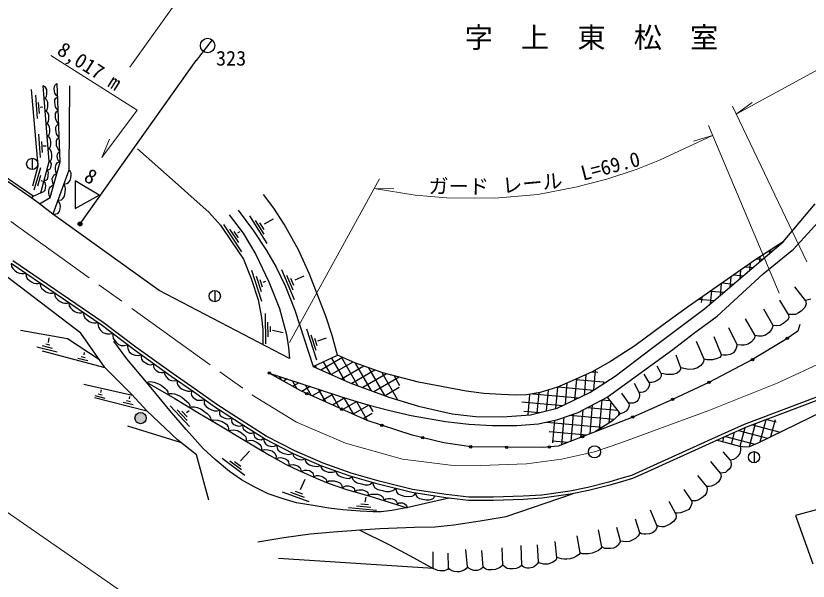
# Model space of a CAD drawing. Units: millimetres at full size, sheet at 1:1000; details may follow other scales. Extents: x 40000 to 680000, y 20000 to 380000.
# Drawn here: x 95586 to 193982, y 249599 to 319781 of the extents above; entities that cross this region are included whole.
import ezdxf
from ezdxf.enums import TextEntityAlignment as Align

# ---------------------------------------------------------------- set-up
doc = ezdxf.new("R2010")
doc.units = ezdxf.units.MM
doc.header["$LTSCALE"] = 1000
doc.linetypes.add('CHAIN', pattern=[18.5, 12, -1.5, 3.5, -1.5])
for name, color, linetype, lineweight in [('M-BGD', 7, 'Continuous', 25), ('M-BMK', 2, 'CHAIN', 13), ('M-BMK-SRVR', 3, 'Continuous', 25), ('M-STR-HTXT', 7, 'Continuous', 13)]:
    doc.layers.add(name, color=color, linetype=linetype, lineweight=lineweight)
doc.layers.add('M-BMK-HTXT', color=7, linetype='Continuous')
doc.styles.add('ＭＳ ゴシック', font='')
doc.styles.get('ＭＳ ゴシック').set_extended_font_data('MS Gothic')

msp = doc.modelspace()

# ---------------------------------------------------------------- hatches: boundary and pattern name
at = {"layer": 'M-BGD'}
for points in [[(103346, 293833, 1), (103785, 294072, 1)], [(111782, 269847, 1), (110382, 269847, 0.41421), (111082, 269147, 0.41421)]]:
    msp.add_hatch(color=256, dxfattribs=at).paths.add_polyline_path(points)

# ---------------------------------------------------------------- linework, layer by layer
for p, q in [((119954, 316812), (117974, 314235)), ((103566, 293953), (117974, 314235)), ((98010, 309916), (98224, 307022)), ((98376, 309031), (98478, 307658)), ((98614, 308456), (98958, 308484)), ((98386, 305086), (98600, 302192)), ((98753, 304201), (98854, 302827)), ((98990, 303626), (99335, 303654)), ((97624, 302104), (97624, 300704)), ((98639, 300913), (97810, 298132)), ((98667, 299956), (98273, 298636)), ((98684, 299334), (98911, 299268)), ((124589, 294953), (126774, 291537)), ((125320, 294367), (126392, 292691)), ((126459, 293946), (127581, 294594)), ((121370, 293868), (123625, 290498)), ((122113, 293297), (123220, 291643)), ((125857, 294083), (126379, 293269)), ((122656, 293025), (123194, 292221)), ((123152, 292834), (123458, 293024)), ((190370, 291387), (190360, 291266)), ((190722, 291612), (190762, 291609)), ((189174, 290621), (189140, 290227)), ((189171, 290619), (189559, 290585)), ((187619, 289625), (188356, 289561)), ((187978, 289855), (187920, 289189)), ((128573, 288307), (130148, 284571)), ((186163, 288623), (187154, 288536)), ((186778, 289053), (186699, 288150)), ((124871, 288221), (126109, 284359)), ((125428, 287466), (126035, 285572)), ((129194, 287605), (129967, 285772)), ((130268, 287017), (131392, 287516)), ((184373, 287372), (184259, 286072)), ((184727, 287619), (185951, 287512)), ((185576, 288213), (185479, 287111)), ((125875, 287055), (126170, 286134)), ((126299, 286735), (126645, 286833)), ((129676, 287235), (130052, 286344)), ((183170, 286532), (183039, 285033)), ((183290, 286616), (184748, 286488)), ((120288, 285687), (120288, 284287)), ((181967, 285691), (181819, 283995)), ((181854, 285612), (183545, 285464)), ((193647, 284448), (192346, 286140)), ((180418, 284609), (182342, 284440)), ((180764, 284850), (180708, 284206)), ((191534, 282708), (190454, 284486)), ((126627, 279075), (126572, 282839)), ((189638, 281323), (188497, 283348)), ((126915, 279945), (126888, 281767)), ((187382, 280109), (186213, 282161)), ((127206, 280564), (127196, 281211)), ((127440, 280774), (128766, 280473)), ((131670, 280923), (132907, 277061)), ((185186, 278935), (184126, 281064)), ((99634, 279237), (99734, 279799)), ((132226, 280168), (132834, 278274)), ((132673, 279757), (132969, 278836)), ((133098, 279437), (134150, 279791)), ((183217, 277702), (182299, 279936)), ((98192, 278703), (100734, 278060)), ((98873, 278840), (100109, 278527)), ((99297, 279042), (99789, 278918)), ((181087, 277139), (180113, 279365)), ((98838, 278194), (106631, 276132)), ((103717, 277500), (104209, 277375)), ((104054, 277694), (104128, 278002)), ((132499, 276228), (135551, 277636)), ((178183, 276068), (177599, 277638)), ((103293, 277297), (104529, 276985)), ((136161, 277366), (133458, 275805)), ((133765, 276812), (134650, 275279)), ((137435, 276802), (134734, 275242)), ((134791, 277285), (136393, 274510)), ((136003, 277436), (138078, 273842)), ((137744, 276671), (139724, 273240)), ((132739, 276339), (132907, 276048)), ((138800, 276291), (136009, 274680)), ((140186, 275792), (137300, 274126)), ((139384, 276081), (141371, 272639)), ((167171, 275604), (167870, 275543)), ((167551, 275815), (167331, 273295)), ((175713, 275370), (175244, 276306)), ((127862, 275172), (127698, 275078)), ((128301, 275026), (128551, 274593)), ((129289, 274697), (128832, 274433)), ((141623, 275323), (138678, 273623)), ((143176, 274920), (140056, 273119)), ((141023, 275491), (142925, 272197)), ((142559, 275080), (143243, 273896)), ((165194, 274687), (164969, 272109)), ((165122, 274654), (168555, 274353)), ((166371, 275233), (166146, 272660)), ((174227, 274252), (173610, 275316)), ((104039, 274045), (110089, 272695)), ((129909, 274491), (130484, 273494)), ((130717, 274222), (129966, 273789)), ((132144, 273747), (131115, 273153)), ((131517, 273956), (132281, 272633)), ((143194, 273631), (141434, 272616)), ((162848, 273684), (162617, 271046)), ((162931, 273716), (167381, 273327)), ((164020, 274172), (163791, 271558)), ((168553, 274357), (168528, 274067)), ((172989, 273030), (172399, 274128)), ((105395, 272640), (106631, 272328)), ((105820, 272843), (106311, 272718)), ((106157, 273037), (106231, 273345)), ((133575, 273274), (132384, 272587)), ((133124, 273422), (134031, 271852)), ((135010, 272804), (133653, 272020)), ((134726, 272897), (135781, 271070)), ((159382, 272789), (159158, 270229)), ((159791, 272862), (165508, 272361)), ((160529, 272993), (160307, 270460)), ((161687, 273327), (161462, 270753)), ((171700, 271709), (170852, 272953)), ((105368, 272410), (111863, 270757)), ((108924, 271823), (110160, 271511)), ((109348, 272025), (109840, 271901)), ((109685, 272220), (109760, 272528)), ((136452, 272338), (134922, 271454)), ((137941, 271898), (136197, 270891)), ((136327, 272375), (137531, 270289)), ((137893, 271912), (139274, 269520)), ((142920, 272175), (142874, 272148)), ((158427, 271852), (163476, 271410)), ((168356, 272100), (168038, 268464)), ((168376, 272111), (169380, 272023)), ((169468, 271909), (169232, 269208)), ((114754, 271372), (117150, 268800)), ((115625, 270877), (116856, 269555)), ((116192, 270708), (116858, 269994)), ((116781, 270524), (117110, 270775)), ((139434, 271461), (137460, 270321)), ((139456, 271455), (139913, 270663)), ((158675, 270701), (160595, 270533)), ((165988, 270853), (165690, 267441)), ((166537, 271142), (170323, 270811)), ((167172, 271477), (166859, 267895)), ((170484, 270605), (170448, 270197)), ((139844, 270399), (138729, 269755)), ((163649, 269938), (163352, 266534)), ((164401, 270200), (169931, 269716)), ((164814, 270344), (164521, 266988)), ((188716, 269631), (187972, 266853)), ((188857, 269684), (190012, 269375)), ((189876, 269614), (189311, 267505)), ((109472, 268864), (116007, 266856)), ((161477, 269326), (168441, 268717)), ((162489, 269583), (162245, 266789)), ((186123, 268647), (185500, 266321)), ((187420, 269142), (186657, 266293)), ((187053, 269003), (190495, 268081)), ((161828, 268166), (166503, 267757)), ((184800, 268058), (184412, 266609)), ((185339, 268298), (188951, 267330)), ((190668, 268223), (190650, 268157)), ((162179, 267006), (164129, 266836)), ((183478, 267469), (183325, 266897)), ((183706, 267571), (187378, 266587)), ((123495, 264526), (124597, 265730)), ((184328, 264623), (183448, 265672)), ((187258, 265677), (187258, 264277)), ((121224, 264860), (124043, 262761)), ((122170, 264529), (123619, 263451)), ((122758, 264466), (123541, 263883)), ((183096, 263009), (181910, 264453)), ((130919, 260961), (131536, 262266)), ((181381, 261342), (180301, 262708)), ((130263, 260752), (131181, 260421)), ((179517, 259558), (178590, 260966)), ((128680, 260684), (131987, 259493)), ((129682, 260642), (131381, 260031)), ((138968, 259407), (139092, 260019)), ((137875, 258955), (139672, 258772)), ((138413, 259202), (139384, 259103)), ((177523, 258040), (176704, 259492)), ((136893, 258753), (140390, 258397)), ((175198, 256490), (174413, 258391)), ((173076, 255610), (172550, 257288)), ((168364, 253866), (167955, 255970)), ((170681, 254583), (170203, 256274)), ((165650, 253126), (165304, 255243)), ((158416, 251596), (158361, 254012)), ((160493, 251977), (160390, 254124)), ((162776, 252552), (162554, 254507)), ((147401, 251189), (147414, 253233)), ((149335, 251234), (149274, 253062)), ((151657, 251368), (151474, 253511)), ((153626, 251323), (153472, 253390)), ((156056, 251581), (155982, 253728)), ((147401, 251189), (128197, 252391))]:
    msp.add_line(p, q, dxfattribs=at)
for points in [[(97578, 297162), (97758, 297402), (98682, 297818), (99709, 301705), (98991, 311073)], [(98544, 296440), (99844, 297247), (101098, 301676), (100731, 311392)], [(99111, 309512), (99325, 309642), (99401, 309799), (99443, 310063), (99442, 310381), (99424, 310637), (99331, 310858), (99234, 310964), (99118, 311025), (98991, 311073)], [(102246, 311091), (102173, 300637), (100168, 295153)], [(100795, 309710), (100583, 309952), (100447, 310183), (100393, 310424), (100366, 310735), (100371, 311025), (100493, 311242), (100628, 311345), (100731, 311392)], [(97684, 298695), (98375, 301151), (97548, 310654)], [(99231, 307950), (99445, 308081), (99521, 308238), (99563, 308502), (99561, 308820), (99544, 309076), (99451, 309297), (99353, 309403), (99237, 309464), (99111, 309512)], [(100858, 308029), (100646, 308270), (100510, 308502), (100456, 308743), (100430, 309054), (100435, 309344), (100557, 309561), (100691, 309664), (100795, 309710)], [(97758, 297402), (97753, 297406), (82076, 308142)], [(100922, 306348), (100710, 306589), (100574, 306821), (100520, 307062), (100493, 307373), (100498, 307662), (100620, 307879), (100755, 307983), (100858, 308029)], [(122083, 295087), (123832, 292812), (125370, 290153), (126990, 286768), (128343, 283436), (129196, 280212), (129463, 278624), (129556, 277247), (113396, 285667), (100168, 295153), (98544, 296440), (97578, 297162), (81907, 307894)], [(99350, 306389), (99564, 306520), (99640, 306677), (99682, 306941), (99681, 307259), (99663, 307515), (99570, 307736), (99473, 307841), (99357, 307903), (99231, 307950)], [(99470, 304828), (99684, 304959), (99760, 305116), (99802, 305379), (99800, 305697), (99783, 305953), (99690, 306174), (99592, 306280), (99476, 306342), (99350, 306389)], [(100985, 304667), (100773, 304908), (100637, 305139), (100583, 305381), (100557, 305692), (100562, 305981), (100684, 306198), (100818, 306301), (100922, 306348)], [(99589, 303267), (99803, 303397), (99879, 303554), (99921, 303818), (99920, 304136), (99902, 304392), (99809, 304613), (99712, 304719), (99596, 304780), (99470, 304828)], [(101049, 302985), (100837, 303227), (100701, 303458), (100647, 303699), (100620, 304010), (100625, 304300), (100747, 304517), (100882, 304620), (100985, 304667)], [(99709, 301705), (99923, 301836), (99999, 301993), (100041, 302257), (100039, 302575), (100022, 302831), (99929, 303052), (99831, 303158), (99715, 303219), (99589, 303267)], [(110689, 303274), (115742, 298810), (117736, 297026), (119568, 295404), (120982, 293781), (122383, 291786), (123838, 289557), (124827, 287159), (125671, 284510), (126084, 282339), (126279, 280819), (126274, 278957)], [(101098, 301676), (100890, 301776), (100789, 301954), (100726, 302308), (100759, 302571), (100844, 302784), (100971, 302910), (101049, 302985)], [(98682, 297818), (99072, 297994), (99214, 298129), (99285, 298398), (99313, 298682), (99288, 298900), (99213, 299083), (99072, 299294), (99328, 299377), (99497, 299553), (99594, 299819), (99620, 300054), (99626, 300307), (99586, 300474), (99531, 300598), (99436, 300672), (99697, 300710), (99842, 300807), (99932, 300940), (99985, 301149), (99995, 301356), (99960, 301495), (99875, 301608), (99709, 301705)], [(100678, 300194), (100560, 300422), (100498, 300735), (100503, 301010), (100614, 301330), (100730, 301519), (100881, 301627), (100995, 301663), (101098, 301676)], [(99844, 297247), (99726, 297476), (99663, 297789), (99668, 298063), (99780, 298383), (99896, 298572), (100046, 298680), (100154, 298753), (100291, 298825), (100180, 299034), (100125, 299261), (100109, 299543), (100160, 299773), (100315, 300007), (100469, 300114), (100678, 300194)], [(100168, 295153), (100522, 295195), (100819, 295260), (100996, 295497), (101095, 295813), (101128, 296169), (101069, 296531), (100929, 296708), (100799, 296880), (101249, 296922), (101421, 297099), (101575, 297329), (101680, 297597), (101709, 297889), (101748, 298279), (101701, 298582), (101537, 298896), (101906, 298954), (102119, 299108), (102324, 299353), (102431, 299686), (102469, 299955), (102437, 300254), (102330, 300501), (102173, 300637)], [(190899, 291726), (187347, 289451), (179122, 283703), (175970, 281432), (172465, 278825), (169421, 276856), (167171, 275603), (164689, 274453), (162873, 273692), (160695, 273022), (159020, 272725), (157699, 272669), (155856, 272762), (153697, 272892), (151500, 273171), (145600, 274292), (141147, 275446), (137679, 276694), (135551, 277636), (134855, 280091), (134069, 282490), (133199, 284738), (132065, 287723), (130700, 290729), (128904, 293936), (127607, 295887), (126327, 297604)], [(123215, 295665), (125087, 293104), (126721, 290656), (127923, 288576), (129060, 286191), (130253, 283251), (132499, 276228), (137083, 274206), (141919, 272438), (145601, 271320), (149760, 270384), (152690, 270056), (156024, 269980), (159510, 270258), (162793, 271091), (166879, 273003), (170024, 275032), (174543, 278490), (178172, 281228), (181153, 283428), (190899, 291726), (194835, 296443)], [(192968, 281445), (192681, 280627), (191142, 279577), (187070, 277100), (181658, 274269), (177156, 272171), (172205, 269970), (162941, 266375), (161009, 266174), (152081, 266276), (148739, 266764), (144789, 267726), (139200, 269544), (130971, 273218), (127064, 275438), (132896, 273497), (136274, 272390), (139309, 271494), (142019, 270788), (144673, 270177), (148965, 269426), (151853, 269071), (154787, 268917), (157814, 268932), (160486, 269117), (162916, 269682), (165424, 270556), (169040, 272460), (177172, 278350), (179725, 280325), (182663, 282493), (188382, 287758), (192143, 290818), (196554, 295625)], [(210773, 278390), (186042, 269049), (181974, 267237), (173430, 263331), (172028, 262723), (170833, 262371), (169248, 261905), (166608, 261238), (164380, 260788), (160904, 260292), (158571, 260151), (154895, 260025), (151825, 260025), (149048, 260336), (144852, 260993), (140692, 262016), (137241, 262995), (133753, 264243), (130248, 265768), (126687, 267612), (123555, 269597), (120536, 271527), (117868, 273435), (115112, 275347), (110508, 278656), (106435, 281729), (95227, 289378)], [(210900, 278010), (186194, 268679), (182138, 266872), (173593, 262966), (172164, 262346), (170946, 261987), (169354, 261519), (166697, 260848), (164448, 260393), (160945, 259894), (158590, 259751), (154901, 259625), (151802, 259625), (148995, 259939), (144773, 260600), (140589, 261629), (137119, 262613), (133606, 263871), (130076, 265406), (126487, 267265), (123340, 269259), (120312, 271196), (117638, 273108), (114881, 275020), (110271, 278333), (106202, 281404), (94999, 289049)], [(94999, 289049), (95063, 288677), (95204, 288408), (95472, 288153), (95721, 287965), (96044, 287824), (96312, 287790), (96578, 287791), (96789, 287827)], [(119540, 259633), (118019, 265261), (115652, 267138), (111863, 270757), (109962, 272833), (106631, 276132), (103644, 280383), (93716, 287959), (89555, 287712)], [(96789, 287827), (96853, 287455), (96994, 287186), (97263, 286931), (97512, 286743), (97834, 286602), (98103, 286568), (98369, 286569), (98580, 286605)], [(98580, 286605), (98644, 286233), (98785, 285964), (99054, 285709), (99302, 285521), (99625, 285380), (99894, 285346), (100159, 285347), (100371, 285383)], [(100371, 285383), (100435, 285011), (100576, 284742), (100844, 284487), (101093, 284299), (101416, 284158), (101684, 284124), (101950, 284125), (102161, 284161)], [(194321, 284596), (193647, 284448), (193731, 284013), (193588, 283585), (193125, 283116), (192799, 282905), (192418, 282722), (192003, 282708), (191534, 282708), (191601, 282310), (191408, 282002), (191024, 281652), (190496, 281330), (190111, 281302), (189638, 281323), (189446, 280850), (189123, 280459), (188704, 280140), (188210, 280029), (187809, 280033), (187382, 280109), (187271, 279682), (186963, 279295), (186523, 279014), (186044, 278886), (185648, 278886), (185186, 278935), (185015, 278383), (184696, 277939), (184283, 277728), (183824, 277652), (183475, 277661), (183217, 277702), (183004, 277375), (182578, 277181), (182107, 277075), (181732, 277062), (181402, 277085), (181087, 277139), (180959, 276728), (180629, 276349), (180144, 276031), (179687, 275924), (179165, 275882), (178737, 275938), (178183, 276068), (178047, 275724), (177712, 275412), (177160, 275239), (176765, 275245), (176353, 275271), (176004, 275329), (175713, 275370), (175711, 275039), (175550, 274713), (175245, 274502), (174881, 274358), (174559, 274274), (174227, 274252), (174273, 273997), (174215, 273729), (174048, 273416), (173800, 273199), (173487, 273068), (173196, 273019), (172989, 273030), (173045, 272686), (172997, 272363), (172867, 272091), (172702, 271886), (172493, 271780), (172252, 271705), (171972, 271685), (171700, 271709), (171750, 271373), (171622, 271044), (171388, 270710), (171015, 270488), (170653, 270387)], [(102161, 284161), (102225, 283789), (102366, 283520), (102635, 283265), (102884, 283077), (103206, 282936), (103475, 282902), (103741, 282903), (103952, 282939)], [(103952, 282939), (104016, 282567), (104157, 282298), (104426, 282043), (104674, 281855), (104997, 281714), (105266, 281680), (105531, 281681), (105743, 281717)], [(105743, 281717), (105794, 281397), (105854, 281151), (106078, 280785), (106407, 280471), (106871, 280321), (107214, 280292), (107617, 280336), (107615, 280071), (107693, 279723), (108044, 279250), (108320, 278981), (108676, 278874), (109086, 278854), (109457, 278947), (109445, 278735), (109476, 278498), (109677, 278051), (110019, 277776), (110388, 277645), (110762, 277626), (110961, 277641), (111166, 277690), (111152, 277414), (111174, 277170), (111329, 276960), (111634, 276744), (111972, 276555), (112256, 276474), (112471, 276483), (112707, 276582), (112682, 276417), (112677, 276187), (112822, 275941), (113024, 275740), (113330, 275558), (113661, 275494), (113908, 275496), (114070, 275603)], [(105969, 277075), (102021, 279675), (96174, 280705)], [(149367, 259897), (144460, 258777), (142296, 258367), (140976, 258209), (139955, 258197), (138347, 258279), (136186, 258456), (134445, 258669), (132751, 258965), (130459, 259333), (128774, 259799), (126909, 260432), (125188, 261304), (123596, 262196), (122112, 263221), (120334, 264687), (118861, 266086), (116726, 268411), (114713, 270766), (111804, 274307), (109367, 277185), (107753, 279410)], [(210900, 278010), (187664, 266703), (186654, 266292), (186141, 266231), (185517, 266316), (182616, 267085)], [(114070, 275603), (114061, 275370), (114152, 275092), (114327, 274862), (114549, 274653), (114862, 274522), (115230, 274464), (115616, 274510)], [(111804, 274307), (112278, 274393), (112775, 274309), (113297, 274106), (113620, 273914), (114073, 273558), (114276, 273366), (114476, 273083), (114485, 272775), (114715, 272895), (115005, 272913), (115291, 272863), (115838, 272649), (116197, 272435), (116513, 272169), (116776, 271964), (117071, 271706), (117174, 271410), (117153, 271177), (117415, 271253), (117787, 271253), (118112, 271140), (118557, 270980), (118908, 270742), (119362, 270417), (119579, 270169), (119770, 269859), (119850, 269562), (120104, 269633), (120670, 269594), (121196, 269418), (121730, 269074), (121970, 268755), (122009, 268521), (122006, 268282)], [(111804, 274307), (115347, 272282), (118382, 270426), (121191, 268773), (123592, 267324), (127075, 265239), (129146, 264096), (130635, 263388), (132868, 262390), (134389, 261752), (136660, 260981), (139426, 260195), (144171, 258722)], [(115616, 274510), (115622, 274182), (115699, 273912), (115965, 273635), (116258, 273442), (116567, 273298), (116956, 273197), (117212, 273194), (117442, 273244), (117379, 272892), (117420, 272659), (117555, 272442), (117772, 272282), (118087, 272086), (118395, 272057), (118735, 272053), (119009, 272128), (118981, 271873), (118992, 271582), (119210, 271291), (119552, 271048), (119892, 270869), (120272, 270750), (120576, 270760), (120874, 270836), (120859, 270573), (120880, 270367), (120964, 270161), (121191, 270009), (121478, 269874), (121697, 269782), (122046, 269761), (122404, 269858)], [(169040, 272460), (170653, 270387), (169690, 269492), (168335, 268651), (167573, 268172)], [(122404, 269858), (122369, 269564), (122406, 269286), (122589, 269094), (122848, 268949), (123094, 268874), (123320, 268858), (123523, 268872), (123768, 268988)], [(123768, 268988), (123759, 268791), (123784, 268619), (123857, 268448), (124097, 268252), (124343, 268101), (124621, 267978), (124919, 267974), (125168, 268093), (125146, 267844), (125172, 267658), (125271, 267485), (125415, 267345), (125605, 267217), (125831, 267172), (126059, 267162), (126368, 267332), (126364, 267099), (126406, 266905), (126490, 266755), (126645, 266592), (126863, 266451), (127280, 266323), (127689, 266357), (127977, 266494)], [(122006, 268282), (122585, 268373), (123134, 268288), (123595, 268008), (123905, 267746), (124143, 267514), (124196, 267258), (124182, 266971), (124671, 267111), (125076, 267057), (125554, 266828), (125905, 266572), (126060, 266309), (126088, 266069), (126080, 265835), (126453, 265955), (126892, 265902), (127426, 265763), (127746, 265496), (127896, 265133), (127892, 264788), (128202, 264891), (128477, 264952), (128793, 264884), (129060, 264767), (129321, 264609), (129452, 264397), (129493, 264163), (129474, 263940), (129742, 264029), (130064, 264061), (130330, 263997), (130606, 263898), (130861, 263726), (130955, 263539), (130999, 263361), (131015, 263218), (131433, 263394), (131752, 263383), (132038, 263350), (132291, 263181), (132465, 263041), (132522, 262862), (132537, 262704), (132541, 262536), (132909, 262698), (133190, 262712), (133494, 262648), (133725, 262562), (133966, 262390), (134120, 262218), (134154, 262062), (134152, 261851), (134443, 262039), (134787, 262069), (135110, 262049), (135516, 261926), (135835, 261787), (135983, 261648), (136070, 261448), (136100, 261171), (136360, 261363), (136610, 261429), (136892, 261412), (137177, 261364), (137406, 261271), (137583, 261154), (137648, 260986), (137655, 260698), (137916, 260885), (138164, 260927), (138417, 260932), (138649, 260922), (138961, 260800), (139219, 260690), (139304, 260553), (139357, 260384), (139312, 260227), (139718, 260380), (140097, 260417), (140507, 260391), (140853, 260263), (141109, 260119), (141221, 259927), (141269, 259768), (141285, 259618), (141553, 259811), (141814, 259876), (142109, 259855), (142367, 259810), (142644, 259708), (142793, 259581), (142872, 259447), (142922, 259266), (142908, 259114), (143166, 259304), (143416, 259330), (143619, 259314), (143805, 259240), (143983, 259103), (144082, 258958), (144171, 258722)], [(127977, 266494), (128020, 266169), (128128, 265908), (128423, 265664), (128737, 265506), (129061, 265399), (129458, 265343), (129713, 265369), (129976, 265458)], [(185597, 266305), (185601, 265848), (185502, 265460), (185251, 265097), (184994, 264880), (184711, 264702), (184328, 264623), (184388, 264379), (184434, 264076), (184361, 263786), (184177, 263483), (183939, 263279), (183702, 263088), (183432, 263035), (183096, 263009), (183197, 262611), (183106, 262329), (182865, 261915), (182575, 261691), (182284, 261517), (181952, 261384), (181701, 261358), (181381, 261342), (181435, 260958), (181338, 260566), (181134, 260248), (180768, 259931), (180411, 259687), (180013, 259552), (179770, 259552), (179517, 259558), (179523, 259240), (179377, 258810), (179146, 258493), (178780, 258310), (178386, 258148), (178131, 258100), (177773, 258044), (177523, 258040), (177605, 257686), (177531, 257376), (177267, 257005), (176871, 256696), (176492, 256508), (176121, 256355), (175825, 256360), (175516, 256390), (175198, 256490), (175189, 256199), (174993, 255842), (174636, 255589), (174284, 255474), (173836, 255417), (173555, 255425), (173274, 255491), (173076, 255610), (172997, 255390), (172830, 255179), (172523, 254914), (172197, 254715), (171810, 254527), (171423, 254500), (171024, 254511), (170681, 254583), (170571, 254345), (170396, 254050), (170156, 253861), (169804, 253688), (169442, 253643), (169073, 253637), (168721, 253671), (168364, 253866), (168241, 253643), (167944, 253392), (167572, 253223), (167150, 253082), (166722, 252992), (166243, 252975), (165914, 253003), (165650, 253126), (165541, 252916), (165212, 252688), (164857, 252493), (164443, 252384), (164018, 252327), (163691, 252333), (163369, 252363), (163052, 252445), (162776, 252552), (162653, 252220), (162239, 251919), (161635, 251724), (161100, 251717), (160821, 251776), (160631, 251851), (160493, 251977), (160333, 251694), (159998, 251404), (159734, 251314), (159351, 251217), (159100, 251228), (158878, 251239), (158690, 251322), (158518, 251442), (158416, 251596), (158151, 251316), (157722, 251178), (157292, 251109), (156873, 251109), (156603, 251178), (156359, 251337), (156056, 251581), (155792, 251334), (155543, 251196), (155162, 251029), (154668, 250995), (154224, 251013), (153961, 251100), (153626, 251323), (153349, 251076), (152936, 250920), (152450, 250915), (152144, 251031), (151889, 251152), (151657, 251368), (151492, 251117), (151193, 250909), (150684, 250757), (150340, 250757), (150012, 250790), (149763, 250885), (149491, 251062), (149335, 251234), (149180, 251035), (148841, 250879), (148232, 250872), (147989, 250906), (147769, 250997), (147401, 251189)], [(129976, 265458), (130033, 265256), (130112, 265076), (130263, 264929), (130511, 264800), (130766, 264705), (131018, 264671), (131254, 264702), (131474, 264798), (131576, 264497), (131735, 264248), (132047, 264048), (132432, 263928), (132695, 263865), (133034, 263846), (133427, 263949), (133504, 263699), (133635, 263502), (133965, 263276), (134362, 263136), (134674, 263123), (134927, 263123), (135126, 263173), (135295, 263267), (135421, 262988), (135579, 262745), (135894, 262588), (136262, 262450), (136649, 262371), (136984, 262358), (137309, 262560), (137452, 262218), (137646, 261998), (137971, 261800), (138515, 261663), (138957, 261556), (139378, 261556), (139590, 261649), (139879, 261830), (140002, 261484), (140186, 261184), (140560, 260985), (141106, 260844), (141521, 260749), (141971, 260742), (142393, 260858), (142767, 261093), (142855, 260708), (143032, 260422), (143310, 260299), (143826, 260145), (144359, 260099), (144821, 260145), (145087, 260329), (145220, 260530), (145311, 260230), (145436, 260019), (145733, 259879), (146134, 259776), (146543, 259708), (146935, 259681), (147358, 259807), (147523, 259978), (147579, 260161)], [(125638, 254469), (128863, 255028), (132142, 255454), (135020, 255721), (137819, 255934), (140804, 256147), (145080, 256284), (147638, 256337), (149984, 256603), (153263, 257083), (156488, 257642), (164714, 260447)], [(200876, 254856), (199134, 259567), (192423, 257732), (194574, 251755)], [(138212, 255962), (141904, 254144), (144563, 252761), (147401, 251189)]]:
    msp.add_lwpolyline(points, dxfattribs=at)
msp.add_lwpolyline([(102973, 299288), (102940, 295844), (105940, 297538)], close=True, dxfattribs=at)
for centre, radius in [((119406, 316098), 900), ((97624, 301404), 700), ((103566, 293953), 250), ((120288, 284987), 700), ((191382, 279740), 150), ((187070, 277100), 150), ((127064, 275438), 150), ((181658, 274269), 150), ((131726, 272881), 150), ((177156, 272171), 150), ((136058, 270947), 150), ((111082, 269847), 700), ((172205, 269970), 150), ((141042, 268945), 150), ((165962, 267547), 150), ((146119, 267402), 150), ((152081, 266276), 150), ((156545, 266225), 150), ((161845, 266261), 150), ((187258, 264977), 700)]:
    msp.add_circle(centre, radius, dxfattribs=at)
at = {"layer": 'M-BMK'}
msp.add_lwpolyline([(79922, 305054), (124899, 272742), (130447, 269325), (136531, 266711), (143590, 264736), (149564, 264001), (153305, 263949), (158984, 264146), (163348, 264725), (167444, 265656), (170726, 266787), (181633, 270792), (190149, 274191), (201191, 279309)], dxfattribs=at)
at = {"layer": 'M-BMK-SRVR'}
msp.add_circle((167444, 265656), 750, dxfattribs=at)
at = {"layer": 'M-STR-HTXT'}
for p, q in [((109756, 313417), (116695, 323184)), ((185051, 307572), (187023, 309033)), ((184575, 308568), (193799, 289259)), ((190393, 285372), (181591, 306154)), ((106259, 302213), (107234, 304466)), ((182112, 304924), (179763, 304212)), ((140745, 299548), (129569, 279213)), ((140078, 298335), (142533, 298285))]:
    msp.add_line(p, q, dxfattribs=at)
for points in [[(185051, 307572), (196146, 313603), (200064, 315804), (216319, 324936), (225982, 330134)], [(99920, 314871), (110636, 308053), (106259, 302213)], [(140078, 298335), (145173, 297513), (149080, 297170), (155058, 297131), (160410, 297611), (165080, 298503), (168962, 299509), (172615, 300724), (175519, 301867), (182112, 304924)], [(62585, 280247), (113978, 244683), (119917, 241419), (124381, 239414), (129131, 237613), (134447, 236083), (140057, 234801), (146619, 233843), (153029, 233541), (160489, 233743), (168067, 234633), (176367, 236503), (183744, 238792), (197242, 244073)]]:
    msp.add_lwpolyline(points, dxfattribs=at)

# ---------------------------------------------------------------- texts
at = {"layer": 'M-BGD', "style": 'ＭＳ ゴシック'}
msp.add_text('323', height=1833, dxfattribs=at).set_placement((120448, 313054), align=Align.BOTTOM_LEFT)
msp.add_text('8', height=1833, rotation=329.461, dxfattribs=at).set_placement((103614, 298910), align=Align.BOTTOM_LEFT)
at = {"layer": 'M-BMK-HTXT', "style": 'ＭＳ ゴシック'}
msp.add_text('字\u3000上\u3000東\u3000松\u3000室', height=2566, dxfattribs=at).set_placement((151319, 315042), align=Align.BOTTOM_LEFT)
at = {"layer": 'M-STR-HTXT', "style": 'ＭＳ ゴシック'}
for s, rotation, p in [('8,017 m', 327.535, (100264, 314652)), ('L=69.0', 14.528, (166169, 298785)), ('レール', 5.126, (156127, 297227)), ('ガード', 359.622, (146819, 297185))]:
    msp.add_text(s, height=1833, rotation=rotation, dxfattribs=at).set_placement(p, align=Align.BOTTOM_LEFT)

doc.saveas('drawing.dxf')
